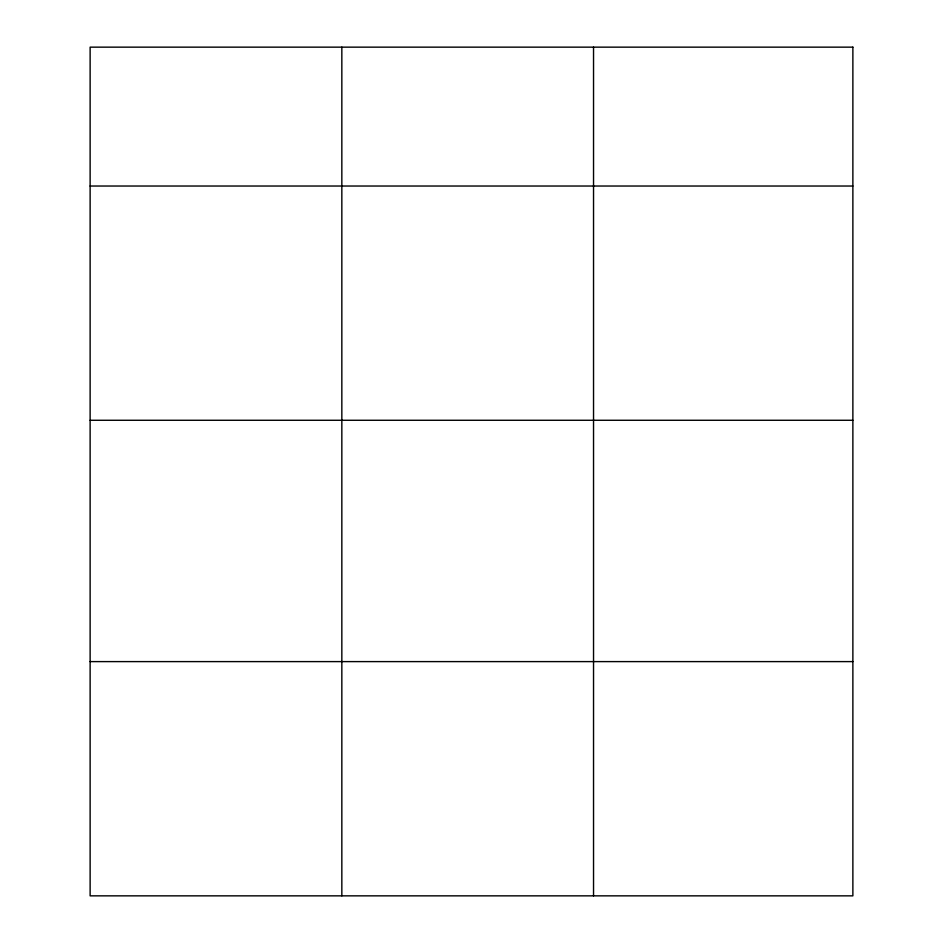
<?xml version="1.0" encoding="UTF-8"?>
<svg xmlns="http://www.w3.org/2000/svg" width="943" height="943" viewBox="0 0 943 943"><rect width="100%" height="100%" fill="white"/><g stroke="black" fill="none" stroke-linecap="round" stroke-linejoin="round"><path stroke-width="1.41" d="M90.127 186.03L852.873 186.03M90.127 420.272L852.873 420.272M90.127 661.609L852.873 661.609M593.536 47.15L593.536 895.85M341.837 47.15L341.837 895.85M852.873 47.15L90.127 47.15L90.127 895.85L852.873 895.85L852.873 47.15"/></g></svg>
